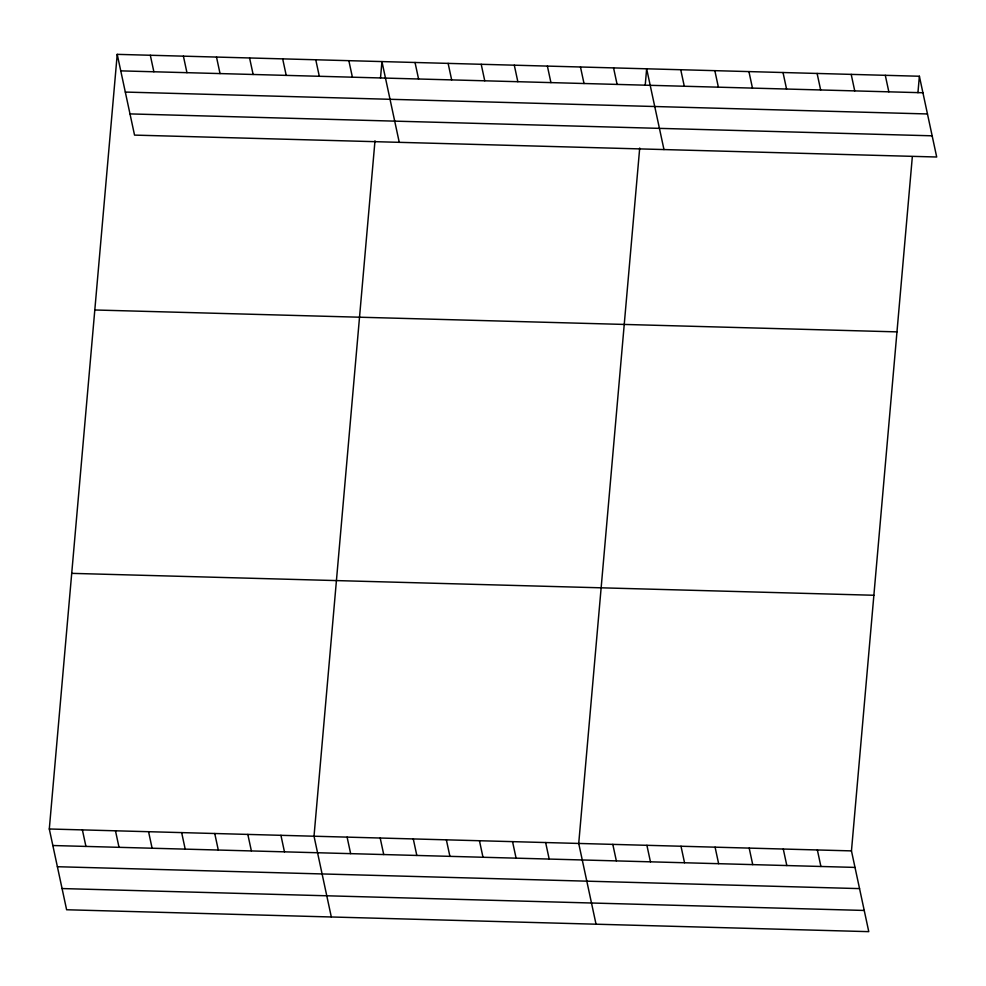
<?xml version="1.0" encoding="UTF-8"?>
<svg xmlns="http://www.w3.org/2000/svg" width="986" height="986" viewBox="0 0 986 986"><rect width="100%" height="100%" fill="white"/><g stroke="black" fill="none" stroke-linecap="round" stroke-linejoin="round"><path stroke-width="1.48" d="M912.309 156.971L851.46 850.893L868.777 931.647L66.617 909.758L49.3 828.992L117.223 54.353L919.383 76.242L936.7 157.008L134.54 135.107L117.223 54.353M374.988 140.801L314.016 836.214L331.321 916.98M380.497 78.017L381.939 61.576L399.256 142.341M639.704 148.036L578.72 843.449L596.037 924.202M645.214 85.24L646.656 68.798L663.972 149.564M917.941 92.684L919.383 76.242M120.773 70.869L922.933 92.758M125.321 92.068L927.469 113.957M130.004 113.908L932.152 135.809M94.816 309.986L896.964 331.875M71.719 573.359L873.879 595.261M49.3 828.992L851.46 850.893M52.837 845.52L854.998 867.409M57.385 866.719L859.545 888.608M62.069 888.559L864.229 910.448M885.292 75.306L888.842 91.834M851.201 74.381L854.739 90.897M817.111 73.445L820.648 89.972M783.02 72.52L786.557 89.036M748.929 71.596L752.466 88.111M714.838 70.659L718.375 87.175M680.747 69.735L684.284 86.25M817.369 849.957L820.907 866.484M783.278 849.032L786.816 865.548M613.563 67.898L617.1 84.414M749.187 848.096L752.725 864.623M580.471 66.986L584.02 83.514M715.084 847.171L718.634 863.687M547.39 66.087L550.928 82.614M514.298 65.187L517.835 81.702M680.993 846.235L684.543 862.762M481.205 64.287L484.755 80.803M646.902 845.31L650.452 861.826M448.125 63.375L451.662 79.903M612.811 844.373L616.361 860.901M415.032 62.475L418.569 78.991M545.64 842.537L549.177 859.065M348.847 60.676L352.396 77.191M512.547 841.637L516.085 858.153M315.766 59.764L319.304 76.292M479.455 840.738L482.992 857.253M282.674 58.864L286.211 75.38M446.362 839.838L449.912 856.353M249.581 57.964L253.131 74.48M413.282 838.926L416.819 855.454M216.501 57.052L220.038 73.58M380.189 838.026L383.727 854.542M183.408 56.153L186.946 72.681M347.097 837.126L350.646 853.642M150.316 55.253L153.865 71.768M280.924 835.315L284.461 851.842M247.831 834.415L251.381 850.93M214.751 833.515L218.288 850.031M181.658 832.603L185.195 849.131M148.566 831.703L152.103 848.219M115.473 830.804L119.023 847.319M82.393 829.904L85.93 846.419"/></g></svg>
